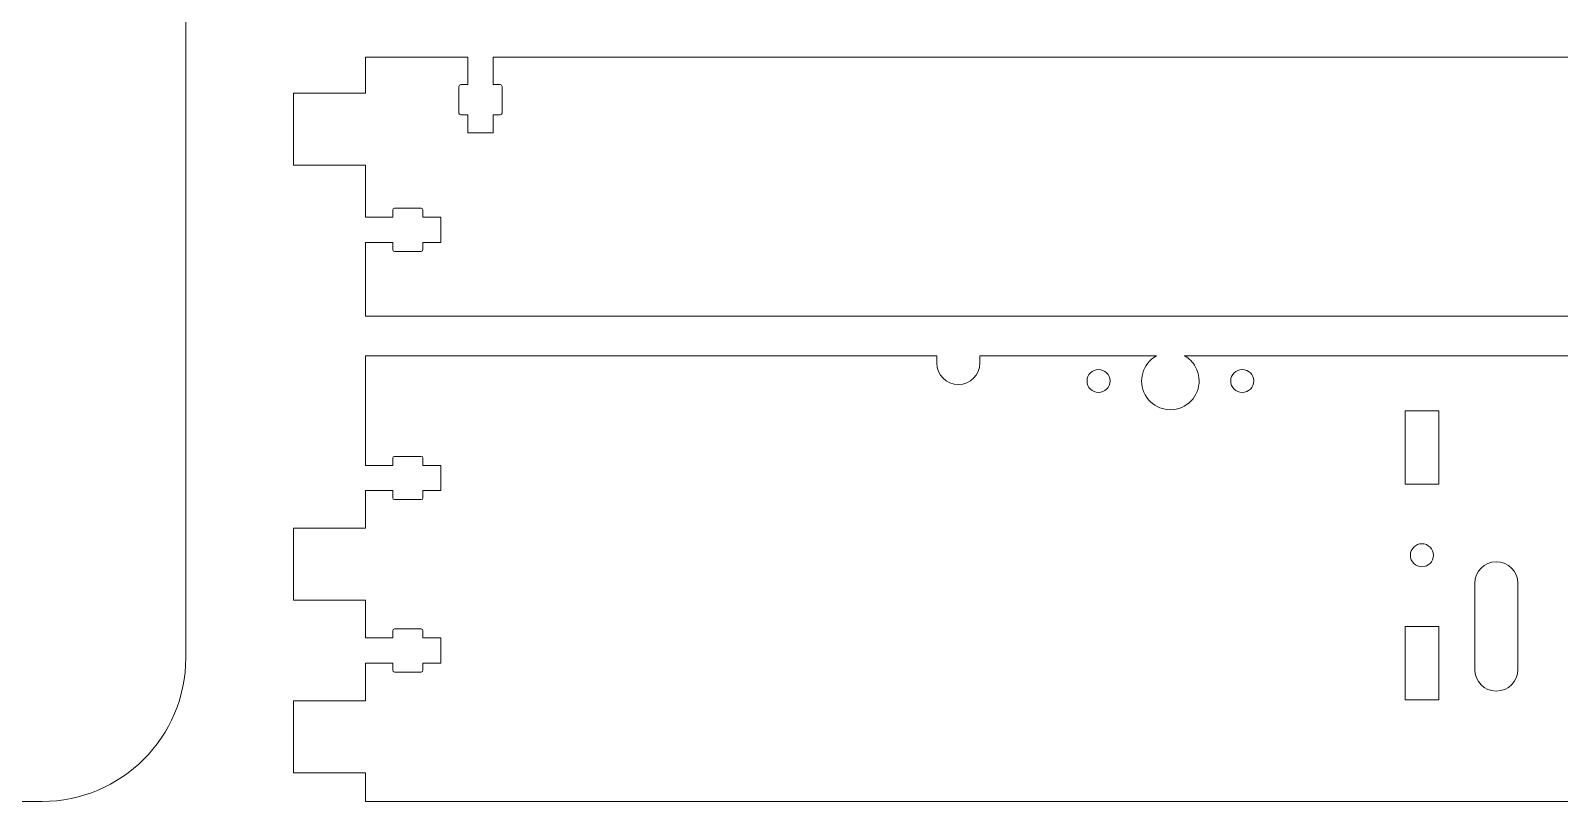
# Model space of a CAD drawing. Header units: inches. Extents: x 10 to 670, y -560 to -10.
# Drawn here: x 243.4 to 456.1, y -560 to -452.7 of the extents above; entities that cross this region are included whole.
import ezdxf

# ---------------------------------------------------------------- set-up
doc = ezdxf.new("R2010")
doc.units = ezdxf.units.IN
doc.header["$MEASUREMENT"] = 0
doc.layers.add('Layer 1', color=7, linetype='Continuous')

# ---------------------------------------------------------------- blocks, each defined once
blk = doc.blocks.new('block 124')
at = {"layer": 'Layer 1', "color": 7, "lineweight": 15, "true_color": 0xffffff}
blk.add_lwpolyline([(30, -560), (245, -560)], dxfattribs=at)
blk = doc.blocks.new('block 125')
at = {"layer": 'Layer 1', "color": 7, "lineweight": 15, "true_color": 0xffffff}
blk.add_open_spline([(245, -560), (256.05, -560), (265, -551.05), (265, -540)], degree=3, dxfattribs=at)
blk = doc.blocks.new('block 126')
at = {"layer": 'Layer 1', "color": 7, "lineweight": 15, "true_color": 0xffffff}
blk.add_lwpolyline([(265, -540), (265, -345)], dxfattribs=at)
blk = doc.blocks.new('block 115')
at = {"layer": 'Layer 1'}
for name in ['block 126', 'block 125', 'block 124']:
    blk.add_blockref(name, (0, 0), dxfattribs=at)
blk = doc.blocks.new('block 220')
at = {"layer": 'Layer 1', "color": 7, "lineweight": 15, "true_color": 0xffffff}
blk.add_lwpolyline([(307.75, -456.47), (642.25, -456.47)], dxfattribs=at)
blk = doc.blocks.new('block 221')
at = {"layer": 'Layer 1', "color": 7, "lineweight": 15, "true_color": 0xffffff}
blk.add_lwpolyline([(307.75, -460.27), (307.75, -456.47)], dxfattribs=at)
blk = doc.blocks.new('block 222')
at = {"layer": 'Layer 1', "color": 7, "lineweight": 15, "true_color": 0xffffff}
blk.add_lwpolyline([(308.75, -460.27), (307.75, -460.27)], dxfattribs=at)
blk = doc.blocks.new('block 223')
at = {"layer": 'Layer 1', "color": 7, "lineweight": 15, "true_color": 0xffffff}
blk.add_open_spline([(309, -460.52), (309, -460.38), (308.89, -460.27), (308.75, -460.27)], degree=3, dxfattribs=at)
blk = doc.blocks.new('block 224')
at = {"layer": 'Layer 1', "color": 7, "lineweight": 15, "true_color": 0xffffff}
blk.add_lwpolyline([(309, -464.22), (309, -460.52)], dxfattribs=at)
blk = doc.blocks.new('block 225')
at = {"layer": 'Layer 1', "color": 7, "lineweight": 15, "true_color": 0xffffff}
blk.add_open_spline([(308.75, -464.47), (308.89, -464.47), (309, -464.36), (309, -464.22)], degree=3, dxfattribs=at)
blk = doc.blocks.new('block 226')
at = {"layer": 'Layer 1', "color": 7, "lineweight": 15, "true_color": 0xffffff}
blk.add_lwpolyline([(307.75, -464.47), (308.75, -464.47)], dxfattribs=at)
blk = doc.blocks.new('block 227')
at = {"layer": 'Layer 1', "color": 7, "lineweight": 15, "true_color": 0xffffff}
blk.add_lwpolyline([(307.75, -466.97), (307.75, -464.47)], dxfattribs=at)
blk = doc.blocks.new('block 228')
at = {"layer": 'Layer 1', "color": 7, "lineweight": 15, "true_color": 0xffffff}
blk.add_lwpolyline([(304.25, -466.97), (307.75, -466.97)], dxfattribs=at)
blk = doc.blocks.new('block 229')
at = {"layer": 'Layer 1', "color": 7, "lineweight": 15, "true_color": 0xffffff}
blk.add_lwpolyline([(304.25, -464.47), (304.25, -466.97)], dxfattribs=at)
blk = doc.blocks.new('block 230')
at = {"layer": 'Layer 1', "color": 7, "lineweight": 15, "true_color": 0xffffff}
blk.add_lwpolyline([(303.25, -464.47), (304.25, -464.47)], dxfattribs=at)
blk = doc.blocks.new('block 231')
at = {"layer": 'Layer 1', "color": 7, "lineweight": 15, "true_color": 0xffffff}
blk.add_open_spline([(303, -464.22), (303, -464.36), (303.11, -464.47), (303.25, -464.47)], degree=3, dxfattribs=at)
blk = doc.blocks.new('block 232')
at = {"layer": 'Layer 1', "color": 7, "lineweight": 15, "true_color": 0xffffff}
blk.add_lwpolyline([(303, -460.52), (303, -464.22)], dxfattribs=at)
blk = doc.blocks.new('block 233')
at = {"layer": 'Layer 1', "color": 7, "lineweight": 15, "true_color": 0xffffff}
blk.add_open_spline([(303.25, -460.27), (303.11, -460.27), (303, -460.38), (303, -460.52)], degree=3, dxfattribs=at)
blk = doc.blocks.new('block 234')
at = {"layer": 'Layer 1', "color": 7, "lineweight": 15, "true_color": 0xffffff}
blk.add_lwpolyline([(304.25, -460.27), (303.25, -460.27)], dxfattribs=at)
blk = doc.blocks.new('block 235')
at = {"layer": 'Layer 1', "color": 7, "lineweight": 15, "true_color": 0xffffff}
blk.add_lwpolyline([(304.25, -456.47), (304.25, -460.27)], dxfattribs=at)
blk = doc.blocks.new('block 236')
at = {"layer": 'Layer 1', "color": 7, "lineweight": 15, "true_color": 0xffffff}
blk.add_lwpolyline([(290, -456.47), (304.25, -456.47)], dxfattribs=at)
blk = doc.blocks.new('block 237')
at = {"layer": 'Layer 1', "color": 7, "lineweight": 15, "true_color": 0xffffff}
blk.add_lwpolyline([(290, -456.47), (290, -461.47)], dxfattribs=at)
blk = doc.blocks.new('block 238')
at = {"layer": 'Layer 1', "color": 7, "lineweight": 15, "true_color": 0xffffff}
blk.add_lwpolyline([(290, -461.47), (280, -461.47)], dxfattribs=at)
blk = doc.blocks.new('block 239')
at = {"layer": 'Layer 1', "color": 7, "lineweight": 15, "true_color": 0xffffff}
blk.add_lwpolyline([(280, -461.47), (280, -471.47)], dxfattribs=at)
blk = doc.blocks.new('block 240')
at = {"layer": 'Layer 1', "color": 7, "lineweight": 15, "true_color": 0xffffff}
blk.add_lwpolyline([(280, -471.47), (290, -471.47)], dxfattribs=at)
blk = doc.blocks.new('block 241')
at = {"layer": 'Layer 1', "color": 7, "lineweight": 15, "true_color": 0xffffff}
blk.add_lwpolyline([(290, -471.47), (290, -478.72)], dxfattribs=at)
blk = doc.blocks.new('block 242')
at = {"layer": 'Layer 1', "color": 7, "lineweight": 15, "true_color": 0xffffff}
blk.add_lwpolyline([(293.8, -478.72), (290, -478.72)], dxfattribs=at)
blk = doc.blocks.new('block 243')
at = {"layer": 'Layer 1', "color": 7, "lineweight": 15, "true_color": 0xffffff}
blk.add_lwpolyline([(293.8, -477.72), (293.8, -478.72)], dxfattribs=at)
blk = doc.blocks.new('block 244')
at = {"layer": 'Layer 1', "color": 7, "lineweight": 15, "true_color": 0xffffff}
blk.add_open_spline([(294.05, -477.47), (293.91, -477.47), (293.8, -477.58), (293.8, -477.72)], degree=3, dxfattribs=at)
blk = doc.blocks.new('block 245')
at = {"layer": 'Layer 1', "color": 7, "lineweight": 15, "true_color": 0xffffff}
blk.add_lwpolyline([(297.75, -477.47), (294.05, -477.47)], dxfattribs=at)
blk = doc.blocks.new('block 246')
at = {"layer": 'Layer 1', "color": 7, "lineweight": 15, "true_color": 0xffffff}
blk.add_open_spline([(298, -477.72), (298, -477.58), (297.89, -477.47), (297.75, -477.47)], degree=3, dxfattribs=at)
blk = doc.blocks.new('block 247')
at = {"layer": 'Layer 1', "color": 7, "lineweight": 15, "true_color": 0xffffff}
blk.add_lwpolyline([(298, -478.72), (298, -477.72)], dxfattribs=at)
blk = doc.blocks.new('block 248')
at = {"layer": 'Layer 1', "color": 7, "lineweight": 15, "true_color": 0xffffff}
blk.add_lwpolyline([(300.5, -478.72), (298, -478.72)], dxfattribs=at)
blk = doc.blocks.new('block 249')
at = {"layer": 'Layer 1', "color": 7, "lineweight": 15, "true_color": 0xffffff}
blk.add_lwpolyline([(300.5, -482.22), (300.5, -478.72)], dxfattribs=at)
blk = doc.blocks.new('block 250')
at = {"layer": 'Layer 1', "color": 7, "lineweight": 15, "true_color": 0xffffff}
blk.add_lwpolyline([(298, -482.22), (300.5, -482.22)], dxfattribs=at)
blk = doc.blocks.new('block 251')
at = {"layer": 'Layer 1', "color": 7, "lineweight": 15, "true_color": 0xffffff}
blk.add_lwpolyline([(298, -483.22), (298, -482.22)], dxfattribs=at)
blk = doc.blocks.new('block 252')
at = {"layer": 'Layer 1', "color": 7, "lineweight": 15, "true_color": 0xffffff}
blk.add_open_spline([(297.75, -483.47), (297.89, -483.47), (298, -483.36), (298, -483.22)], degree=3, dxfattribs=at)
blk = doc.blocks.new('block 253')
at = {"layer": 'Layer 1', "color": 7, "lineweight": 15, "true_color": 0xffffff}
blk.add_lwpolyline([(294.05, -483.47), (297.75, -483.47)], dxfattribs=at)
blk = doc.blocks.new('block 254')
at = {"layer": 'Layer 1', "color": 7, "lineweight": 15, "true_color": 0xffffff}
blk.add_open_spline([(293.8, -483.22), (293.8, -483.36), (293.91, -483.47), (294.05, -483.47)], degree=3, dxfattribs=at)
blk = doc.blocks.new('block 255')
at = {"layer": 'Layer 1', "color": 7, "lineweight": 15, "true_color": 0xffffff}
blk.add_lwpolyline([(293.8, -482.22), (293.8, -483.22)], dxfattribs=at)
blk = doc.blocks.new('block 256')
at = {"layer": 'Layer 1', "color": 7, "lineweight": 15, "true_color": 0xffffff}
blk.add_lwpolyline([(290, -482.22), (293.8, -482.22)], dxfattribs=at)
blk = doc.blocks.new('block 257')
at = {"layer": 'Layer 1', "color": 7, "lineweight": 15, "true_color": 0xffffff}
blk.add_lwpolyline([(290, -482.22), (290, -492.47)], dxfattribs=at)
blk = doc.blocks.new('block 258')
at = {"layer": 'Layer 1', "color": 7, "lineweight": 15, "true_color": 0xffffff}
blk.add_lwpolyline([(290, -492.47), (660, -492.47)], dxfattribs=at)
blk = doc.blocks.new('block 196')
at = {"layer": 'Layer 1'}
for name in ['block 236', 'block 237', 'block 235', 'block 220', 'block 221', 'block 238', 'block 239', 'block 233', 'block 232', 'block 234', 'block 222', 'block 223', 'block 224', 'block 231', 'block 230', 'block 229', 'block 226', 'block 227', 'block 225', 'block 228', 'block 240', 'block 241', 'block 244', 'block 243', 'block 245', 'block 246', 'block 247', 'block 242', 'block 248', 'block 249', 'block 256', 'block 257', 'block 255', 'block 250', 'block 251', 'block 254', 'block 253', 'block 252', 'block 258']:
    blk.add_blockref(name, (0, 0), dxfattribs=at)
blk = doc.blocks.new('block 451')
at = {"layer": 'Layer 1', "color": 7, "lineweight": 15, "true_color": 0xffffff}
blk.add_lwpolyline([(550.06, -498), (403.94, -498)], dxfattribs=at)
blk = doc.blocks.new('block 452')
at = {"layer": 'Layer 1', "color": 7, "lineweight": 15, "true_color": 0xffffff}
blk.add_open_spline([(400.06, -498), (398.13, -499.07), (397.43, -501.5), (398.5, -503.44), (399.57, -505.37), (402, -506.07), (403.94, -505), (405.87, -503.93), (406.57, -501.5), (405.5, -499.56), (405.14, -498.91), (404.59, -498.36), (403.94, -498)], degree=3, knots=[0, 0, 0, 0, 1, 1, 1, 2, 2, 2, 3, 3, 3, 4, 4, 4, 4], dxfattribs=at)
blk = doc.blocks.new('block 453')
at = {"layer": 'Layer 1', "color": 7, "lineweight": 15, "true_color": 0xffffff}
blk.add_lwpolyline([(400.06, -498), (375.5, -498)], dxfattribs=at)
blk = doc.blocks.new('block 454')
at = {"layer": 'Layer 1', "color": 7, "lineweight": 15, "true_color": 0xffffff}
blk.add_lwpolyline([(375.5, -499), (375.5, -498)], dxfattribs=at)
blk = doc.blocks.new('block 455')
at = {"layer": 'Layer 1', "color": 7, "lineweight": 15, "true_color": 0xffffff}
blk.add_open_spline([(369.5, -499), (369.5, -500.66), (370.84, -502), (372.5, -502), (374.16, -502), (375.5, -500.66), (375.5, -499)], degree=3, knots=[0, 0, 0, 0, 1, 1, 1, 2, 2, 2, 2], dxfattribs=at)
blk = doc.blocks.new('block 456')
at = {"layer": 'Layer 1', "color": 7, "lineweight": 15, "true_color": 0xffffff}
blk.add_lwpolyline([(369.5, -498), (369.5, -499)], dxfattribs=at)
blk = doc.blocks.new('block 457')
at = {"layer": 'Layer 1', "color": 7, "lineweight": 15, "true_color": 0xffffff}
blk.add_lwpolyline([(369.5, -498), (290, -498)], dxfattribs=at)
blk = doc.blocks.new('block 458')
at = {"layer": 'Layer 1', "color": 7, "lineweight": 15, "true_color": 0xffffff}
blk.add_lwpolyline([(290, -498), (290, -513.25)], dxfattribs=at)
blk = doc.blocks.new('block 459')
at = {"layer": 'Layer 1', "color": 7, "lineweight": 15, "true_color": 0xffffff}
blk.add_lwpolyline([(293.8, -513.25), (290, -513.25)], dxfattribs=at)
blk = doc.blocks.new('block 460')
at = {"layer": 'Layer 1', "color": 7, "lineweight": 15, "true_color": 0xffffff}
blk.add_lwpolyline([(293.8, -512.25), (293.8, -513.25)], dxfattribs=at)
blk = doc.blocks.new('block 461')
at = {"layer": 'Layer 1', "color": 7, "lineweight": 15, "true_color": 0xffffff}
blk.add_open_spline([(294.05, -512), (293.91, -512), (293.8, -512.11), (293.8, -512.25)], degree=3, dxfattribs=at)
blk = doc.blocks.new('block 462')
at = {"layer": 'Layer 1', "color": 7, "lineweight": 15, "true_color": 0xffffff}
blk.add_lwpolyline([(297.75, -512), (294.05, -512)], dxfattribs=at)
blk = doc.blocks.new('block 463')
at = {"layer": 'Layer 1', "color": 7, "lineweight": 15, "true_color": 0xffffff}
blk.add_open_spline([(298, -512.25), (298, -512.11), (297.89, -512), (297.75, -512)], degree=3, dxfattribs=at)
blk = doc.blocks.new('block 464')
at = {"layer": 'Layer 1', "color": 7, "lineweight": 15, "true_color": 0xffffff}
blk.add_lwpolyline([(298, -513.25), (298, -512.25)], dxfattribs=at)
blk = doc.blocks.new('block 465')
at = {"layer": 'Layer 1', "color": 7, "lineweight": 15, "true_color": 0xffffff}
blk.add_lwpolyline([(300.5, -513.25), (298, -513.25)], dxfattribs=at)
blk = doc.blocks.new('block 466')
at = {"layer": 'Layer 1', "color": 7, "lineweight": 15, "true_color": 0xffffff}
blk.add_lwpolyline([(300.5, -516.75), (300.5, -513.25)], dxfattribs=at)
blk = doc.blocks.new('block 467')
at = {"layer": 'Layer 1', "color": 7, "lineweight": 15, "true_color": 0xffffff}
blk.add_lwpolyline([(298, -516.75), (300.5, -516.75)], dxfattribs=at)
blk = doc.blocks.new('block 468')
at = {"layer": 'Layer 1', "color": 7, "lineweight": 15, "true_color": 0xffffff}
blk.add_lwpolyline([(298, -517.75), (298, -516.75)], dxfattribs=at)
blk = doc.blocks.new('block 469')
at = {"layer": 'Layer 1', "color": 7, "lineweight": 15, "true_color": 0xffffff}
blk.add_open_spline([(297.75, -518), (297.89, -518), (298, -517.89), (298, -517.75)], degree=3, dxfattribs=at)
blk = doc.blocks.new('block 470')
at = {"layer": 'Layer 1', "color": 7, "lineweight": 15, "true_color": 0xffffff}
blk.add_lwpolyline([(294.05, -518), (297.75, -518)], dxfattribs=at)
blk = doc.blocks.new('block 471')
at = {"layer": 'Layer 1', "color": 7, "lineweight": 15, "true_color": 0xffffff}
blk.add_open_spline([(293.8, -517.75), (293.8, -517.89), (293.91, -518), (294.05, -518)], degree=3, dxfattribs=at)
blk = doc.blocks.new('block 472')
at = {"layer": 'Layer 1', "color": 7, "lineweight": 15, "true_color": 0xffffff}
blk.add_lwpolyline([(293.8, -516.75), (293.8, -517.75)], dxfattribs=at)
blk = doc.blocks.new('block 473')
at = {"layer": 'Layer 1', "color": 7, "lineweight": 15, "true_color": 0xffffff}
blk.add_lwpolyline([(290, -516.75), (293.8, -516.75)], dxfattribs=at)
blk = doc.blocks.new('block 474')
at = {"layer": 'Layer 1', "color": 7, "lineweight": 15, "true_color": 0xffffff}
blk.add_lwpolyline([(290, -516.75), (290, -522)], dxfattribs=at)
blk = doc.blocks.new('block 475')
at = {"layer": 'Layer 1', "color": 7, "lineweight": 15, "true_color": 0xffffff}
blk.add_lwpolyline([(290, -522), (280, -522)], dxfattribs=at)
blk = doc.blocks.new('block 476')
at = {"layer": 'Layer 1', "color": 7, "lineweight": 15, "true_color": 0xffffff}
blk.add_lwpolyline([(280, -522), (280, -532)], dxfattribs=at)
blk = doc.blocks.new('block 477')
at = {"layer": 'Layer 1', "color": 7, "lineweight": 15, "true_color": 0xffffff}
blk.add_lwpolyline([(280, -532), (290, -532)], dxfattribs=at)
blk = doc.blocks.new('block 478')
at = {"layer": 'Layer 1', "color": 7, "lineweight": 15, "true_color": 0xffffff}
blk.add_lwpolyline([(290, -532), (290, -537.25)], dxfattribs=at)
blk = doc.blocks.new('block 479')
at = {"layer": 'Layer 1', "color": 7, "lineweight": 15, "true_color": 0xffffff}
blk.add_lwpolyline([(293.8, -537.25), (290, -537.25)], dxfattribs=at)
blk = doc.blocks.new('block 480')
at = {"layer": 'Layer 1', "color": 7, "lineweight": 15, "true_color": 0xffffff}
blk.add_lwpolyline([(293.8, -536.25), (293.8, -537.25)], dxfattribs=at)
blk = doc.blocks.new('block 481')
at = {"layer": 'Layer 1', "color": 7, "lineweight": 15, "true_color": 0xffffff}
blk.add_open_spline([(294.05, -536), (293.91, -536), (293.8, -536.11), (293.8, -536.25)], degree=3, dxfattribs=at)
blk = doc.blocks.new('block 482')
at = {"layer": 'Layer 1', "color": 7, "lineweight": 15, "true_color": 0xffffff}
blk.add_lwpolyline([(297.75, -536), (294.05, -536)], dxfattribs=at)
blk = doc.blocks.new('block 483')
at = {"layer": 'Layer 1', "color": 7, "lineweight": 15, "true_color": 0xffffff}
blk.add_open_spline([(298, -536.25), (298, -536.11), (297.89, -536), (297.75, -536)], degree=3, dxfattribs=at)
blk = doc.blocks.new('block 484')
at = {"layer": 'Layer 1', "color": 7, "lineweight": 15, "true_color": 0xffffff}
blk.add_lwpolyline([(298, -537.25), (298, -536.25)], dxfattribs=at)
blk = doc.blocks.new('block 485')
at = {"layer": 'Layer 1', "color": 7, "lineweight": 15, "true_color": 0xffffff}
blk.add_lwpolyline([(300.5, -537.25), (298, -537.25)], dxfattribs=at)
blk = doc.blocks.new('block 486')
at = {"layer": 'Layer 1', "color": 7, "lineweight": 15, "true_color": 0xffffff}
blk.add_lwpolyline([(300.5, -540.75), (300.5, -537.25)], dxfattribs=at)
blk = doc.blocks.new('block 487')
at = {"layer": 'Layer 1', "color": 7, "lineweight": 15, "true_color": 0xffffff}
blk.add_lwpolyline([(298, -540.75), (300.5, -540.75)], dxfattribs=at)
blk = doc.blocks.new('block 488')
at = {"layer": 'Layer 1', "color": 7, "lineweight": 15, "true_color": 0xffffff}
blk.add_lwpolyline([(298, -541.75), (298, -540.75)], dxfattribs=at)
blk = doc.blocks.new('block 489')
at = {"layer": 'Layer 1', "color": 7, "lineweight": 15, "true_color": 0xffffff}
blk.add_open_spline([(297.75, -542), (297.89, -542), (298, -541.89), (298, -541.75)], degree=3, dxfattribs=at)
blk = doc.blocks.new('block 490')
at = {"layer": 'Layer 1', "color": 7, "lineweight": 15, "true_color": 0xffffff}
blk.add_lwpolyline([(294.05, -542), (297.75, -542)], dxfattribs=at)
blk = doc.blocks.new('block 491')
at = {"layer": 'Layer 1', "color": 7, "lineweight": 15, "true_color": 0xffffff}
blk.add_open_spline([(293.8, -541.75), (293.8, -541.89), (293.91, -542), (294.05, -542)], degree=3, dxfattribs=at)
blk = doc.blocks.new('block 492')
at = {"layer": 'Layer 1', "color": 7, "lineweight": 15, "true_color": 0xffffff}
blk.add_lwpolyline([(293.8, -540.75), (293.8, -541.75)], dxfattribs=at)
blk = doc.blocks.new('block 493')
at = {"layer": 'Layer 1', "color": 7, "lineweight": 15, "true_color": 0xffffff}
blk.add_lwpolyline([(290, -540.75), (293.8, -540.75)], dxfattribs=at)
blk = doc.blocks.new('block 494')
at = {"layer": 'Layer 1', "color": 7, "lineweight": 15, "true_color": 0xffffff}
blk.add_lwpolyline([(290, -540.75), (290, -546)], dxfattribs=at)
blk = doc.blocks.new('block 495')
at = {"layer": 'Layer 1', "color": 7, "lineweight": 15, "true_color": 0xffffff}
blk.add_lwpolyline([(290, -546), (280, -546)], dxfattribs=at)
blk = doc.blocks.new('block 496')
at = {"layer": 'Layer 1', "color": 7, "lineweight": 15, "true_color": 0xffffff}
blk.add_lwpolyline([(280, -546), (280, -556)], dxfattribs=at)
blk = doc.blocks.new('block 497')
at = {"layer": 'Layer 1', "color": 7, "lineweight": 15, "true_color": 0xffffff}
blk.add_lwpolyline([(280, -556), (290, -556)], dxfattribs=at)
blk = doc.blocks.new('block 498')
at = {"layer": 'Layer 1', "color": 7, "lineweight": 15, "true_color": 0xffffff}
blk.add_lwpolyline([(290, -556), (290, -560)], dxfattribs=at)
blk = doc.blocks.new('block 499')
at = {"layer": 'Layer 1', "color": 7, "lineweight": 15, "true_color": 0xffffff}
blk.add_lwpolyline([(290, -560), (660, -560)], dxfattribs=at)
blk = doc.blocks.new('block 542')
at = {"layer": 'Layer 1', "color": 7, "lineweight": 15, "true_color": 0xffffff}
blk.add_open_spline([(444.35, -541.65), (444.35, -543.31), (445.69, -544.65), (447.35, -544.65), (449.01, -544.65), (450.35, -543.31), (450.35, -541.65)], degree=3, knots=[0, 0, 0, 0, 1, 1, 1, 2, 2, 2, 2], dxfattribs=at)
blk = doc.blocks.new('block 543')
at = {"layer": 'Layer 1', "color": 7, "lineweight": 15, "true_color": 0xffffff}
blk.add_lwpolyline([(444.35, -529.65), (444.35, -541.65)], dxfattribs=at)
blk = doc.blocks.new('block 544')
at = {"layer": 'Layer 1', "color": 7, "lineweight": 15, "true_color": 0xffffff}
blk.add_open_spline([(450.35, -529.65), (450.35, -527.99), (449.01, -526.65), (447.35, -526.65), (445.69, -526.65), (444.35, -527.99), (444.35, -529.65)], degree=3, knots=[0, 0, 0, 0, 1, 1, 1, 2, 2, 2, 2], dxfattribs=at)
blk = doc.blocks.new('block 545')
at = {"layer": 'Layer 1', "color": 7, "lineweight": 15, "true_color": 0xffffff}
blk.add_lwpolyline([(450.35, -541.65), (450.35, -529.65)], dxfattribs=at)
blk = doc.blocks.new('block 546')
at = {"layer": 'Layer 1', "color": 7, "lineweight": 15, "true_color": 0xffffff}
blk.add_open_spline([(435.4, -525.75), (435.4, -524.87), (436.12, -524.15), (437, -524.15), (437.88, -524.15), (438.6, -524.87), (438.6, -525.75), (438.6, -526.63), (437.88, -527.35), (437, -527.35), (436.12, -527.35), (435.4, -526.63), (435.4, -525.75), (435.4, -525.75), (435.4, -525.75), (435.4, -525.75)], degree=3, knots=[0, 0, 0, 0, 1, 1, 1, 2, 2, 2, 3, 3, 3, 4, 4, 4, 5, 5, 5, 5], dxfattribs=at)
blk = doc.blocks.new('block 547')
at = {"layer": 'Layer 1', "color": 7, "lineweight": 15, "true_color": 0xffffff}
blk.add_lwpolyline([(439.35, -545.85), (439.35, -535.65)], dxfattribs=at)
blk = doc.blocks.new('block 548')
at = {"layer": 'Layer 1', "color": 7, "lineweight": 15, "true_color": 0xffffff}
blk.add_lwpolyline([(434.65, -545.85), (439.35, -545.85)], dxfattribs=at)
blk = doc.blocks.new('block 549')
at = {"layer": 'Layer 1', "color": 7, "lineweight": 15, "true_color": 0xffffff}
blk.add_lwpolyline([(434.65, -535.65), (434.65, -545.85)], dxfattribs=at)
blk = doc.blocks.new('block 550')
at = {"layer": 'Layer 1', "color": 7, "lineweight": 15, "true_color": 0xffffff}
blk.add_lwpolyline([(439.35, -535.65), (434.65, -535.65)], dxfattribs=at)
blk = doc.blocks.new('block 551')
at = {"layer": 'Layer 1', "color": 7, "lineweight": 15, "true_color": 0xffffff}
blk.add_lwpolyline([(439.35, -515.85), (439.35, -505.65)], dxfattribs=at)
blk = doc.blocks.new('block 552')
at = {"layer": 'Layer 1', "color": 7, "lineweight": 15, "true_color": 0xffffff}
blk.add_lwpolyline([(434.65, -515.85), (439.35, -515.85)], dxfattribs=at)
blk = doc.blocks.new('block 553')
at = {"layer": 'Layer 1', "color": 7, "lineweight": 15, "true_color": 0xffffff}
blk.add_lwpolyline([(434.65, -505.65), (434.65, -515.85)], dxfattribs=at)
blk = doc.blocks.new('block 554')
at = {"layer": 'Layer 1', "color": 7, "lineweight": 15, "true_color": 0xffffff}
blk.add_lwpolyline([(439.35, -505.65), (434.65, -505.65)], dxfattribs=at)
blk = doc.blocks.new('block 566')
at = {"layer": 'Layer 1', "color": 7, "lineweight": 15, "true_color": 0xffffff}
blk.add_open_spline([(410.4, -501.5), (410.4, -500.62), (411.12, -499.9), (412, -499.9), (412.88, -499.9), (413.6, -500.62), (413.6, -501.5), (413.6, -502.38), (412.88, -503.1), (412, -503.1), (411.12, -503.1), (410.4, -502.38), (410.4, -501.5), (410.4, -501.5), (410.4, -501.5), (410.4, -501.5)], degree=3, knots=[0, 0, 0, 0, 1, 1, 1, 2, 2, 2, 3, 3, 3, 4, 4, 4, 5, 5, 5, 5], dxfattribs=at)
blk = doc.blocks.new('block 567')
at = {"layer": 'Layer 1', "color": 7, "lineweight": 15, "true_color": 0xffffff}
blk.add_open_spline([(390.4, -501.5), (390.4, -500.62), (391.12, -499.9), (392, -499.9), (392.88, -499.9), (393.6, -500.62), (393.6, -501.5), (393.6, -502.38), (392.88, -503.1), (392, -503.1), (391.12, -503.1), (390.4, -502.38), (390.4, -501.5), (390.4, -501.5), (390.4, -501.5), (390.4, -501.5)], degree=3, knots=[0, 0, 0, 0, 1, 1, 1, 2, 2, 2, 3, 3, 3, 4, 4, 4, 5, 5, 5, 5], dxfattribs=at)
blk = doc.blocks.new('block 445')
at = {"layer": 'Layer 1'}
for name in ['block 457', 'block 458', 'block 456', 'block 455', 'block 453', 'block 454', 'block 567', 'block 452', 'block 451', 'block 566', 'block 553', 'block 554', 'block 551', 'block 461', 'block 460', 'block 462', 'block 463', 'block 464', 'block 459', 'block 465', 'block 466', 'block 473', 'block 474', 'block 472', 'block 467', 'block 468', 'block 552', 'block 471', 'block 470', 'block 469', 'block 475', 'block 476', 'block 546', 'block 544', 'block 543', 'block 545', 'block 477', 'block 478', 'block 481', 'block 482', 'block 483', 'block 549', 'block 550', 'block 547', 'block 479', 'block 480', 'block 484', 'block 485', 'block 486', 'block 493', 'block 494', 'block 492', 'block 491', 'block 490', 'block 489', 'block 487', 'block 488', 'block 542', 'block 495', 'block 496', 'block 548', 'block 497', 'block 498', 'block 499']:
    blk.add_blockref(name, (0, 0), dxfattribs=at)

msp = doc.modelspace()

# ---------------------------------------------------------------- block references
at = {"layer": 'Layer 1'}
for name in ['block 115', 'block 196', 'block 445']:
    msp.add_blockref(name, (0, 0), dxfattribs=at)

doc.saveas('drawing.dxf')
